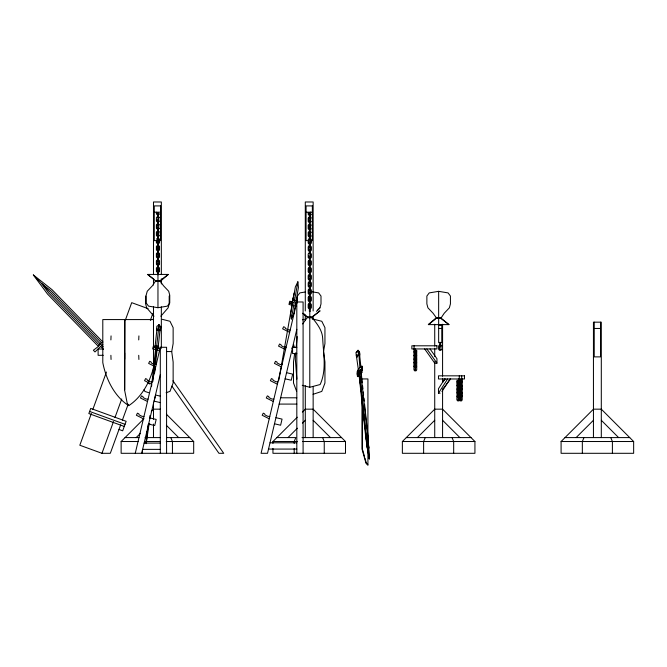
<?xml version="1.0" encoding="UTF-8"?>
<svg xmlns="http://www.w3.org/2000/svg" width="667" height="667" viewBox="0 0 667 667"><rect width="100%" height="100%" fill="white"/><g stroke="black" fill="none" stroke-linecap="round" stroke-linejoin="round"><path stroke-width="1" d="M146.181 442.738L146.64 431.832M295.781 352.726L295.314 358.813L296.865 379.081M296.165 347.665L297.199 336.585M358.471 353.06L358.237 355.461L356.603 354.536L356.228 355.269L356.678 356.036M358.446 350.292L359.23 353.068L358.996 355.469L358.954 351.459L358.062 350.292M156.82 328.906L156.662 330.323L160.097 330.699L160.255 329.281M155.136 345.956L156.82 330.34M151.542 386.501L151.759 384.442M152.026 381.999L155.594 349.024M158.479 347.899L156.053 348.432L156.303 346.09M157.996 330.473L158.604 324.771L159.388 324.854L158.771 330.557M146.14 443.73L148.232 424.379M152.876 381.441L154.536 366.1M154.752 364.057L156.411 348.716M156.445 348.474L158.996 324.812M156.828 348.516L157.087 346.173M149.091 423.753L146.315 442.755M149.691 418.226L149.983 415.516M154.594 372.895L155.261 366.708M155.478 364.649L157.262 348.166M158.254 346.298L159.947 330.682M294.656 353.468L293.497 362.048L293.497 383.016L296.64 391.404M292.063 302.326L293.397 296.998M278.831 380.223L281.166 366.908M281.524 364.857L292.096 304.402M292.821 300.3L294.072 293.13M291.337 318.993L297.849 281.782L295.339 287.002L290.754 313.223L291.337 318.993L293.847 313.765L298.432 287.544L297.849 281.782M296.315 303.068L296.873 297.607M166.116 392.696L169.993 391.404L173.137 383.016L173.137 362.048L171.719 351.559L173.137 343.597L173.137 327.655L169.993 321.286L162.248 319.318M135.259 453.302L160.305 347.274L166.583 347.274L166.583 453.302M141.712 453.302L160.305 374.604M291.271 301.584L291.913 302.301L291.529 303.927L290.887 303.202L291.271 301.584L289.745 301.226L288.978 304.46L292.805 305.369M284.926 348.941L285.468 346.648M303.093 453.302L303.093 301.984L296.815 301.984L261.072 453.302L267.525 453.302L296.815 329.315M317.359 310.547L319.943 307.829L321.002 303.902L321.002 296.048L318.643 292.905L312.048 291.804M357.295 373.136L361.105 373.17L361.881 372.528L362.481 368.451L358.704 370.427L357.295 373.136L357.487 376.563L358.246 376.572L359.388 375.213M361.873 366.316L362.098 368.442L359.221 372.503L367.359 448.224L369.276 458.954L368.092 436.935L364.574 404.21M360.355 372.836L361.055 371.486L360.614 370.443L367.692 436.343L369.276 458.954L368.076 450.992M91.371 413.49L79.815 445.239L101.959 453.302L110.313 453.302L120.669 424.846M92.788 409.596L106.453 372.044M125.446 319.86L131.707 302.668L148.074 308.629M101.959 453.302L113.515 421.552M114.924 417.659L121.736 398.958M150.367 320.277L152.801 313.59M122.386 420.135L128.047 404.569M425.246 437.594L423.62 441.521L423.62 453.302M583.967 437.594L582.341 441.521L582.341 453.302M356.903 351.776L357.679 350.283L358.362 353.076M356.978 352.068L357.687 350.709L358.187 351.451M359.905 356.228L359.438 355.469L357.804 355.453L356.745 355.828L356.361 356.562L357.02 356.945M358.404 370.027L355.936 352.543L357.329 351.384M302.651 323.962L307.42 317.309L302.651 313.398M98.416 346.431L100.117 343.68L102.918 342.054L52.018 289.67L33.35 274.954L47.515 294.047L98.416 346.431L93.363 350.242L94.997 351.934L102.885 344.272M444.756 378.973L438.477 388.744L438.477 393.188L440.078 393.188M438.477 393.188L447.607 378.973M441.954 391.512L450.017 378.973M458.162 382.116L458.521 378.739M458.162 389.311L458.162 385.384M460.764 385.718L460.764 381.791M458.162 396.506L458.162 392.58M460.764 392.913L460.764 388.986M460.764 400.108L460.764 396.181M415.216 370.068L415.608 366.7L415.049 365.916L415.049 363.098L415.608 362.323L415.608 359.505L415.049 358.721L415.049 355.903L415.608 355.127L415.608 352.309L415.049 351.526L415.049 348.708M155.611 280.949L152.41 285.776L147.249 291.221L146.181 295.147L146.181 303.001L148.541 306.136L157.962 307.712L167.392 306.136L169.743 303.001L169.743 295.147L168.684 291.221L163.523 285.776L160.322 281.341L168.267 274.429L147.665 274.429L155.611 280.949L160.322 280.949M160.83 316.225L168.134 307.829L169.193 303.902L169.193 296.048M441.004 318.092L444.205 313.265L449.366 307.829L450.433 303.902L450.433 296.048L448.074 292.905L438.653 291.337L429.223 292.905L426.872 296.048L426.872 303.902L427.931 307.829L433.091 313.265L436.293 317.7L428.347 324.612L448.949 324.612L441.004 318.092L436.293 318.092M442.68 382.233L445.172 378.973M443.338 388.444L450.592 378.973M460.989 385.384L460.563 385.935L460.989 389.311M460.989 392.58L460.563 393.13L460.989 396.506M458.246 400.108L458.671 396.732M316.475 311.389L319.943 307.829M158.754 213.598L158.196 214.157L157.179 213.598M159.538 213.924L158.521 214.941L157.412 214.941L156.395 213.924L156.395 212.189M159.538 221.119L158.521 222.136L157.412 222.136L156.395 221.119L156.395 217.65L157.412 216.642L158.521 216.642L159.538 217.65M159.538 228.314L158.521 229.331L157.412 229.331L156.395 228.314L156.395 224.846L157.412 223.837L158.521 223.837L159.538 224.846M159.538 235.509L158.521 236.527L157.412 236.527L156.395 235.509L156.395 232.041L157.412 231.032L158.521 231.032L159.538 232.041M156.395 239.236L157.412 238.227L158.521 238.227L159.538 239.236L159.538 242.705L158.521 243.722L157.412 243.722L156.395 242.705L156.395 240.97M311.347 214.307L310.33 215.324L309.221 215.324L308.204 214.307L308.204 212.573M311.347 221.502L310.33 222.52L309.221 222.52L308.204 221.502L308.204 218.042L309.221 217.025L310.33 217.025L311.347 218.042M311.347 228.698L310.33 229.715L309.221 229.715L308.204 228.698L308.204 225.238L309.221 224.22L310.33 224.22L311.347 225.238M311.347 235.893L310.33 236.91L309.221 236.91L308.204 235.893L308.204 232.433L309.221 231.416L310.33 231.416L311.347 232.433M308.204 239.628L309.221 238.611L310.33 238.611L311.347 239.628L311.347 243.088L310.33 244.105L309.221 244.105L308.204 243.088L308.204 241.354M166.442 414.265L193.688 441.521L193.688 453.302L121.127 453.302L121.127 441.521L144.005 418.643M151.301 411.356L153.485 409.163L160.355 409.163M136.168 437.594L140.495 433.258M148.433 425.321L149.875 423.878M272.945 443.48L272.945 441.521L297.274 417.183M302.376 412.081L305.294 409.163L313.148 409.163L345.498 441.521L345.498 453.302L272.945 453.302L272.945 448.391M287.977 437.594L297.357 428.214M302.409 423.161L305.294 420.277M439.661 344.872L438.653 345.89L438.653 349.358L439.661 350.375L440.779 350.375L441.787 349.358M439.987 345.656L439.436 346.215L439.436 349.033L439.987 349.583L441.004 349.033L441.004 346.215L440.453 345.656M402.368 441.521L434.726 409.163L442.58 409.163L474.929 441.521L474.929 453.302L402.368 453.302L402.368 441.521L474.929 441.521M417.4 437.594L434.726 420.277M561.089 441.521L593.447 409.163L601.301 409.163L633.65 441.521L633.65 453.302L561.089 453.302L561.089 441.521L633.65 441.521M576.121 437.594L593.447 420.277M362.481 368.451L362.248 366.325L361.489 366.316L358.554 369.009L357.145 371.719L357.487 376.563M359.538 371.469L367.359 448.224L365.866 438.269L358.829 372.82L359.221 372.503L358.079 372.486L357.845 370.36M307.42 317.309L312.131 317.309L320.077 310.789L312.131 316.917L307.42 316.917L302.651 313.24M168.267 274.429L160.322 280.557L155.611 280.557M428.347 324.612L435.501 319.101M359.93 355.886L357.82 355.528L356.887 355.853L356.528 356.528L357.078 356.528M313.09 394.305L321.802 391.404L324.946 383.016L324.946 362.048L323.528 351.559L324.946 343.597L324.946 327.655L321.802 321.286L312.123 318.834M302.259 385.293L309.78 387.277L320.11 384.542C326.78 370.41 323.387 353.635 322.686 338.544C322.378 330.398 317.1 323.745 312.131 317.7L312.131 317.309M150.634 319.81L152.568 319.318M302.443 319.81L304.385 319.318M305.453 291.963L299.8 292.905L297.44 296.048L297.44 302.918M154.269 212.189L160.555 212.189M306.078 212.189L312.364 212.189M157.57 213.832L158.354 213.832M309.38 214.215L310.172 214.215M157.737 217.425L158.196 217.425M309.38 218.142L310.172 218.142M157.804 218.709L158.588 218.709M157.57 221.027L158.354 221.027M309.38 221.411L310.172 221.411M157.57 224.954L158.354 224.954M309.38 225.338L310.172 225.338M157.57 228.222L158.354 228.222M309.38 228.606L310.172 228.606M157.57 232.149L158.354 232.149M309.38 232.533L310.172 232.533M157.57 235.418L158.354 235.418M309.38 235.801L310.172 235.801M157.737 239.011L158.196 239.011M157.57 242.613L158.354 242.613M309.38 242.996L310.172 242.996M157.57 246.54L158.354 246.54M309.38 246.923L310.172 246.923M157.57 249.808L158.354 249.808M309.38 250.192L310.172 250.192M157.57 253.735L158.354 253.735M309.613 255.069L310.397 255.069M157.57 257.003L158.354 257.003M309.38 257.387L310.172 257.387M157.57 260.93L158.354 260.93M309.38 261.314L310.172 261.314M157.57 264.199L158.354 264.199M309.38 264.582L310.172 264.582M157.57 268.126L158.354 268.126M309.38 268.509L310.172 268.509M157.57 271.394L158.354 271.394M309.38 271.777L310.172 271.777M309.38 275.704L310.172 275.704M309.38 278.973L310.172 278.973M155.611 281.341L160.322 281.341M309.38 282.9L310.172 282.9M309.38 286.168L310.172 286.168M309.38 290.095L310.172 290.095M309.38 293.363L310.172 293.363M309.38 297.29L310.172 297.29M309.38 300.559L310.172 300.559M309.38 304.486L310.172 304.486M309.38 307.754L310.172 307.754M307.42 317.7L312.131 317.7M436.293 317.7L441.004 317.7M436.293 318.484L441.004 318.484L448.949 324.612M153.618 319.576L102.793 319.576L102.793 362.615A66.7 47.165 -90 0 0 128.698 405.653A66.7 47.165 -90 0 0 153.952 365.691M438.653 328.456L441.787 328.456M594.23 328.456L600.508 328.456M111.055 335.91L110.897 339.912M138.903 335.91L138.736 339.912M296.815 347.274L292.571 347.274L292.571 353.56L296.815 353.56M103.177 349.024L98.116 349.024L98.116 355.311L103.26 355.311M166.892 351.559L171.719 351.559M414.891 351.759L415.766 351.759M416 352.868L414.657 352.868L413.94 351.851L413.94 348.382M416 354.561L414.657 354.561L413.94 355.578L413.94 359.046L414.657 360.063L416 360.063M414.891 355.353L415.766 355.353M414.891 355.686L415.766 355.686M414.891 358.954L415.766 358.954M111.055 359.471L110.897 355.311M138.903 359.471L138.736 355.311M416 361.756L414.657 361.756L413.94 362.773L413.94 366.241L414.657 367.259L416 367.259M414.891 362.548L415.766 362.548M414.891 362.873L415.766 362.873M430.032 348.941L436.943 358.713L436.943 363.148L434.726 363.148L424.671 348.941M414.891 366.15L415.766 366.15M414.891 366.475L415.766 366.475M414.891 370.068L415.766 370.068M362.431 378.939L367.926 378.939L367.926 443.672M458.487 381.007L457.637 381.007L456.862 382.016L456.862 385.484L457.637 386.501L458.487 386.501M460.255 381.007L461.572 381.007L462.223 382.016L462.223 385.484L461.572 386.501L460.255 386.501M457.887 381.791L458.396 381.791L457.971 382.341L458.396 385.718L457.887 385.718M460.463 381.791L461.364 381.791M457.87 382.116L458.771 382.116M460.48 382.116L461.339 382.116M457.662 382.9L458.979 382.9L459.63 381.883L459.63 378.414M461.589 382.9L460.238 382.9L459.455 381.883L459.455 380.148M457.662 384.601L458.979 384.601L459.63 385.609L459.63 389.078L458.979 390.095L457.662 390.095M461.589 384.601L460.238 384.601L459.455 385.609L459.455 389.078L460.238 390.095L461.589 390.095M457.87 385.384L458.771 385.384M460.48 385.384L461.339 385.384M460.463 385.718L461.364 385.718M458.487 388.202L457.637 388.202L456.862 389.211L456.862 392.68L457.637 393.697L458.487 393.697M460.255 388.202L461.572 388.202L462.223 389.211L462.223 392.68L461.572 393.697L460.255 393.697M457.887 388.986L458.396 388.986L457.971 389.536L458.396 392.913L457.887 392.913M460.463 388.986L461.364 388.986M457.87 389.311L458.771 389.311M460.48 389.311L461.339 389.311M457.662 391.796L458.979 391.796L459.63 392.805L459.63 396.273L458.979 397.29L457.662 397.29M461.589 391.796L460.238 391.796L459.455 392.805L459.455 396.273L460.238 397.29L461.589 397.29M457.87 392.58L458.771 392.58M460.48 392.58L461.339 392.58M460.463 392.913L461.364 392.913M458.487 395.398L457.637 395.398L456.862 396.406L456.862 399.875L457.637 400.892L458.996 400.892L459.771 399.875L459.771 396.406M460.255 395.398L461.572 395.398L462.223 396.406L462.223 399.875L461.572 400.892L460.255 400.892L459.605 399.875L459.605 396.406M457.887 396.181L458.396 396.181L457.971 396.732L458.396 400.108M460.463 396.181L461.364 396.181M457.87 396.506L458.771 396.506M460.48 396.506L461.339 396.506M280.64 397.799L296.815 397.799M457.887 400.108L458.746 400.108M460.463 400.108L461.364 400.108M279.156 404.085L296.815 404.085M125.054 437.594L139.019 437.594M145.039 437.594L160.505 437.594M166.692 437.594L189.761 437.594M276.872 437.594L295.823 437.594L294.197 441.521L294.197 443.48M302.009 437.594L341.571 437.594M406.295 437.594L471.002 437.594M565.016 437.594L629.723 437.594M121.127 441.521L138.336 441.521M144.456 441.521L160.005 441.521M166.216 441.521L193.688 441.521M272.945 441.521L297.299 441.521M302.485 441.521L345.498 441.521M270.01 442.788L296.815 442.788M144.122 443.088L160.305 443.088M268.526 449.074L296.815 449.074M142.638 449.375L160.305 449.375M358.946 354.961L359.972 354.702L359.813 353.285M358.704 370.427L362.514 370.46M360.739 372.511L361.881 372.528M357.254 374.437L358.012 374.445M158.563 325.163L156.862 326.28L156.612 328.623L158.054 329.915M159.346 325.246L160.772 326.697L160.514 329.048L158.829 329.998M157.22 348.558L160.305 348.324M292.471 300.017L296.715 300.759M293.447 297.807L294.114 297.924M292.638 302.426L293.313 302.543M293.046 300.117L296.14 300.659M296.848 302.901L295.856 302.668L295.481 304.285L296.465 304.519M291.913 302.301L293.438 302.668M289.361 302.843L290.887 303.202M294.714 305.82L296.623 306.27M291.587 348.091L292.571 348.324M286.568 372.686L292.688 374.129L291.237 380.24L285.126 378.798M159.346 350.517L152.66 348.941L153.202 346.648L154.727 347.007L155.311 347.957L158.371 348.674L158.646 346.34L154.744 345.915L154.577 347.482L156.053 348.432M275.946 417.675L282.058 419.118L280.615 425.229L274.496 423.787M160.305 396.148L155.628 395.039L154.185 401.159L160.305 402.601M150.058 417.976L156.17 419.418L154.727 425.529L148.616 424.087M148.699 392.696L144.831 391.404L144.13 389.536M89.611 411.439L125.037 424.329M124.262 426.446L88.844 413.557L90.712 408.412L126.138 421.311L122.678 430.807L118.993 429.456M290.203 329.99L288.236 329.882L285.426 328.481L285.076 327.422L283.675 326.722L282.616 328.831L289.645 332.341M286.118 347.274L284.159 347.173L281.349 345.764L280.999 344.714L279.59 344.014L278.539 346.115L285.559 349.633M282.033 364.566L280.073 364.457L277.264 363.056L276.913 361.998L275.504 361.297L274.454 363.407L281.474 366.917M277.947 381.849L275.988 381.749L273.178 380.34L272.828 379.29L271.419 378.589L270.368 380.69L277.389 384.209M273.862 399.141L271.903 399.041L269.093 397.632L268.743 396.582L267.342 395.873L266.283 397.982L273.312 401.501M269.785 416.433L267.817 416.325L265.007 414.924L264.657 413.865L263.257 413.165L262.198 415.274L269.226 418.784M156.22 364.566L154.26 364.457L151.451 363.056L151.092 361.998L149.691 361.297L148.641 363.407L155.661 366.917M152.134 381.849L150.175 381.749L147.365 380.34L147.015 379.29L145.606 378.589L144.556 380.69L151.576 384.209M148.049 399.141L146.09 399.041L143.28 397.632L142.93 396.582L141.521 395.873L140.47 397.982L147.49 401.501M143.964 416.433L142.004 416.325L139.195 414.924L138.844 413.865L137.444 413.165L136.385 415.274L143.405 418.784M147.665 274.429L154.019 279.331M358.829 372.82L359.196 373.153L357.862 376.572L357.637 374.445M358.471 351.401L359.738 352.576M367.926 450.558L367.926 465.016L365.958 463.148L362.031 449.133L362.031 400.267M601.301 420.277L618.617 437.594M440.779 344.872L441.787 345.89M442.58 420.277L459.897 437.594M313.148 420.277L330.465 437.594M147.991 382.558L149.45 384.017M166.391 425.321L178.656 437.594M101.517 342.863L50.967 290.837L41.629 283.483L48.716 293.021L99.266 345.056M33.35 274.954L103.127 346.773M100.634 346.456L103.368 349.275M367.926 465.016L366.35 463.148L364.949 458.137M460.989 382.116L460.563 380.148M304.194 314.007L305.794 316.225M153.985 316.225L146.69 307.829L145.631 303.902L145.631 296.048M426.897 348.941L436.943 363.148M415.441 370.068L415.049 366.7M172.986 380.832L223.728 453.302L218.934 453.302L171.903 386.135M356.878 356.103L357.462 356.953M461.064 400.108L460.705 396.732M127.589 403.777L128.698 405.653L127.314 403.777L124.537 389.761L124.812 319.576L124.812 389.761M610.772 437.594L612.398 441.521L612.398 453.302M452.051 437.594L453.677 441.521L453.677 453.302M322.62 437.594L324.245 441.521L324.245 453.302M170.81 437.594L172.436 441.521L172.436 453.302M362.706 450.133L364.39 456.136M293.672 344.589L294.205 347.574M367.834 441.271L368.134 443.263M368.584 446.248L368.884 448.241L368.551 445.172M366.283 439.053L366.583 441.045M366.883 443.03L367.183 445.022M367.475 447.015L367.775 448.999M361.489 366.316L361.714 368.442M359.863 357.237L360.947 367.359M361.055 371.486L362.264 382.733M362.598 385.801L362.923 388.869M363.257 391.938L363.582 395.006M363.915 398.074L364.249 401.142M358.646 351.134L359.888 367.675M367.892 439.028L368.334 443.121M359.53 376.238L359.863 379.331M360.088 381.391L360.53 385.509M360.747 387.569L361.189 391.687M361.522 394.772L361.856 397.865M362.189 400.95L362.523 404.044M362.74 406.103L363.182 410.222M363.515 413.307L363.849 416.4M364.182 419.485L364.515 422.578M364.841 425.663L365.174 428.756M365.508 431.841L365.841 434.934M362.248 366.325L362.364 369.043M601.301 437.594L601.301 322.169L593.447 322.169L593.447 437.594M600.508 322.169L600.508 356.878L594.23 356.878L594.23 322.169M462.364 378.414L462.364 381.883M462.364 385.609L462.364 389.078M462.364 392.805L462.364 396.273M461.681 375.829L461.681 378.973M461.264 378.739L461.264 381.557M461.264 385.935L461.264 388.753M461.264 393.13L461.264 395.948M460.705 382.341L460.705 385.159M460.705 389.536L460.705 391.421M459.771 382.016L459.771 385.484M459.771 389.211L459.771 392.68M459.605 382.016L459.605 385.484M459.605 389.211L459.605 392.68M459.271 375.829L459.271 378.973M458.671 382.341L458.671 385.159M458.671 389.536L458.671 391.421M458.112 385.935L458.112 388.753M458.112 393.13L458.112 395.948M457.012 380.148L457.012 381.883M457.012 385.609L457.012 389.078M457.012 392.805L457.012 396.273M442.58 324.254L442.58 376.238M442.58 378.322L442.58 382.483M442.58 388.719L442.58 437.594M440.612 342.288L440.612 346.773L439.828 346.773L439.828 342.288M438.653 291.337L438.653 324.612M434.726 324.254L434.726 346.09M434.726 348.166L434.726 356.486M434.726 361.681L434.726 437.594M416.717 350.117L416.717 351.851M416.717 355.578L416.717 359.046M416.717 362.773L416.717 366.241M415.608 350.117L415.608 351.526M415.608 355.903L415.608 358.721M415.608 363.098L415.608 365.916M415.049 352.309L415.049 355.127M415.049 359.505L415.049 362.323M414.065 345.798L414.065 348.941M362.431 400.267L362.431 449.133M313.148 310.964L313.148 201.984L305.294 201.984L305.294 310.964M313.148 316.158L313.148 319.268M313.148 386.735L313.148 437.594M310.564 212.106L310.564 213.982L310.005 214.541L308.988 213.982L308.988 212.573M310.564 239.953L310.564 242.763L310.005 243.322L308.988 242.763L308.988 241.354M310.564 254.344L310.564 257.154L310.005 257.712L308.988 257.154L308.988 255.744M310.172 213.432L310.172 218.926L309.38 218.926L309.38 213.432M310.172 239.495L310.172 235.017L309.38 235.017L309.38 239.495M310.172 253.885L310.172 249.408L309.38 249.408L309.38 253.885M310.172 311.447L310.172 306.97L309.38 306.97L309.38 311.447M309.78 310.789L309.78 387.277M305.294 315.116L305.294 320.31M305.294 385.693L305.294 437.594M296.815 301.984L296.815 453.302M294.197 448.391L294.197 453.302M161.339 274.637L161.339 201.984L153.485 201.984L153.485 274.637M161.339 278.789L161.339 283.975M161.339 306.812L161.339 348.332M160.305 347.274L160.305 453.302M158.754 217.976L158.754 220.794L158.196 221.352L157.179 220.794L157.179 219.385M158.754 239.561L158.754 242.379L158.196 242.938L157.179 242.379L157.179 240.97M158.354 213.048L158.354 217.759M158.354 239.345L158.354 234.634L157.57 234.634L157.57 239.345M158.354 274.762L158.354 270.61L157.57 270.61L157.57 274.762M157.962 274.429L157.962 307.712M157.57 213.048L157.57 217.759M153.485 278.789L153.485 285.017M153.485 306.812L153.485 372.203M153.485 402.301L153.485 419.318M153.485 424.07L153.485 437.594M142.379 450.35L142.379 453.302M124.662 352.951L124.662 359.238M414.657 350.967L413.94 351.984L413.94 355.453L414.657 356.47L416 356.47L416.717 355.453L416.717 351.984L416 350.967L414.657 350.967M414.657 358.162L413.94 359.18L413.94 362.648L414.657 363.665L416 363.665L416.717 362.648L416.717 359.18L416 358.162L414.657 358.162M414.657 365.358L413.94 366.375L413.94 369.843L414.657 370.86L416 370.86L416.717 369.843L416.717 366.375L416 365.358L414.657 365.358M157.737 224.621L157.179 225.171L157.179 227.989L158.196 228.548L158.754 227.989L158.754 225.171L157.737 224.621M157.737 231.816L157.179 232.366L157.179 235.184L158.196 235.743L158.754 235.184L158.754 232.366L157.737 231.816M157.412 245.423L156.395 246.431L156.395 249.9L157.412 250.917L158.521 250.917L159.538 249.9L159.538 246.431L158.521 245.423L157.412 245.423M157.737 246.206L157.179 246.757L157.179 249.575L158.196 250.133L158.754 249.575L158.754 246.757L157.737 246.206M157.412 252.618L156.395 253.627L156.395 257.095L157.412 258.112L158.521 258.112L159.538 257.095L159.538 253.627L158.521 252.618L157.412 252.618M157.737 253.402L157.179 253.952L157.179 256.77L158.196 257.329L158.754 256.77L158.754 253.952L157.737 253.402M157.412 259.813L156.395 260.822L156.395 264.29L157.412 265.308L158.521 265.308L159.538 264.29L159.538 260.822L158.521 259.813L157.412 259.813M157.737 260.597L157.179 261.147L157.179 263.965L158.196 264.524L158.754 263.965L158.754 261.147L157.737 260.597M157.412 267.008L156.395 268.017L156.395 271.486L157.412 272.503L158.521 272.503L159.538 271.486L159.538 268.017L158.521 267.008L157.412 267.008M157.737 267.792L157.179 268.342L157.179 271.161L158.196 271.719L158.754 271.161L158.754 268.342L157.737 267.792M309.546 217.809L308.988 218.367L308.988 221.177L310.005 221.736L310.564 221.177L310.564 218.367L309.546 217.809M309.546 225.004L308.988 225.563L308.988 228.372L310.005 228.931L310.564 228.372L310.564 225.563L309.546 225.004M309.546 232.199L308.988 232.758L308.988 235.568L310.005 236.126L310.564 235.568L310.564 232.758L309.546 232.199M309.221 245.806L308.204 246.823L308.204 250.283L309.221 251.301L310.33 251.301L311.347 250.283L311.347 246.823L310.33 245.806L309.221 245.806M309.546 246.59L308.988 247.149L308.988 249.958L310.005 250.517L310.564 249.958L310.564 247.149L309.546 246.59M309.221 253.001L308.204 254.019L308.204 257.479L309.221 258.496L310.33 258.496L311.347 257.479L311.347 254.019L310.33 253.001L309.221 253.001M309.221 260.197L308.204 261.214L308.204 264.674L309.221 265.691L310.33 265.691L311.347 264.674L311.347 261.214L310.33 260.197L309.221 260.197M309.546 260.98L308.988 261.539L308.988 264.349L310.005 264.907L310.564 264.349L310.564 261.539L309.546 260.98M309.221 267.392L308.204 268.409L308.204 271.869L309.221 272.886L310.33 272.886L311.347 271.869L311.347 268.409L310.33 267.392L309.221 267.392M309.546 268.176L308.988 268.734L308.988 271.544L310.005 272.103L310.564 271.544L310.564 268.734L309.546 268.176M309.221 274.587L308.204 275.604L308.204 279.064L309.221 280.082L310.33 280.082L311.347 279.064L311.347 275.604L310.33 274.587L309.221 274.587M309.546 275.371L308.988 275.93L308.988 278.739L310.005 279.298L310.564 278.739L310.564 275.93L309.546 275.371M309.221 281.782L308.204 282.8L308.204 286.26L309.221 287.277L310.33 287.277L311.347 286.26L311.347 282.8L310.33 281.782L309.221 281.782M309.546 282.566L308.988 283.125L308.988 285.935L310.005 286.493L310.564 285.935L310.564 283.125L309.546 282.566M309.221 288.978L308.204 289.995L308.204 293.455L309.221 294.472L310.33 294.472L311.347 293.455L311.347 289.995L310.33 288.978L309.221 288.978M309.546 289.761L308.988 290.32L308.988 293.13L310.005 293.688L310.564 293.13L310.564 290.32L309.546 289.761M309.221 296.173L308.204 297.19L308.204 300.65L309.221 301.667L310.33 301.667L311.347 300.65L311.347 297.19L310.33 296.173L309.221 296.173M309.546 296.957L308.988 297.515L308.988 300.325L310.005 300.884L310.564 300.325L310.564 297.515L309.546 296.957M309.221 303.368L308.204 304.385L308.204 307.846L309.221 308.863L310.33 308.863L311.347 307.846L311.347 304.385L310.33 303.368L309.221 303.368M309.546 304.152L308.988 304.711L308.988 307.52L310.005 308.079L310.564 307.52L310.564 304.711L309.546 304.152M160.555 205.911L154.269 205.911L154.269 240.62L160.555 240.62L160.555 205.911M312.364 205.911L306.078 205.911L306.078 240.62L312.364 240.62L312.364 205.911M158.354 220.243L157.57 220.243L157.57 225.738L158.354 225.738L158.354 220.243M310.172 220.627L309.38 220.627L309.38 226.121L310.172 226.121L310.172 220.627M158.354 227.439L157.57 227.439L157.57 232.933L158.354 232.933L158.354 227.439M310.172 227.822L309.38 227.822L309.38 233.317L310.172 233.317L310.172 227.822M158.354 241.829L157.57 241.829L157.57 247.324L158.354 247.324L158.354 241.829M310.172 242.213L309.38 242.213L309.38 247.707L310.172 247.707L310.172 242.213M158.354 249.024L157.57 249.024L157.57 254.519L158.354 254.519L158.354 249.024M158.354 256.22L157.57 256.22L157.57 261.714L158.354 261.714L158.354 256.22M310.172 256.603L309.38 256.603L309.38 262.098L310.172 262.098L310.172 256.603M158.354 263.415L157.57 263.415L157.57 268.909L158.354 268.909L158.354 263.415M310.172 263.798L309.38 263.798L309.38 269.293L310.172 269.293L310.172 263.798M310.172 270.994L309.38 270.994L309.38 276.488L310.172 276.488L310.172 270.994M310.172 278.189L309.38 278.189L309.38 283.683L310.172 283.683L310.172 278.189M310.172 285.384L309.38 285.384L309.38 290.879L310.172 290.879L310.172 285.384M310.172 292.58L309.38 292.58L309.38 298.074L310.172 298.074L310.172 292.58M310.172 299.775L309.38 299.775L309.38 305.269L310.172 305.269L310.172 299.775M441.787 325.313L438.653 325.313L438.653 342.663L441.787 342.663L441.787 325.313M436.943 345.798L411.847 345.798L411.847 348.941L436.943 348.941L436.943 345.798M464.49 375.829L438.477 375.829L438.477 378.973L464.49 378.973L464.49 375.829"/></g></svg>
